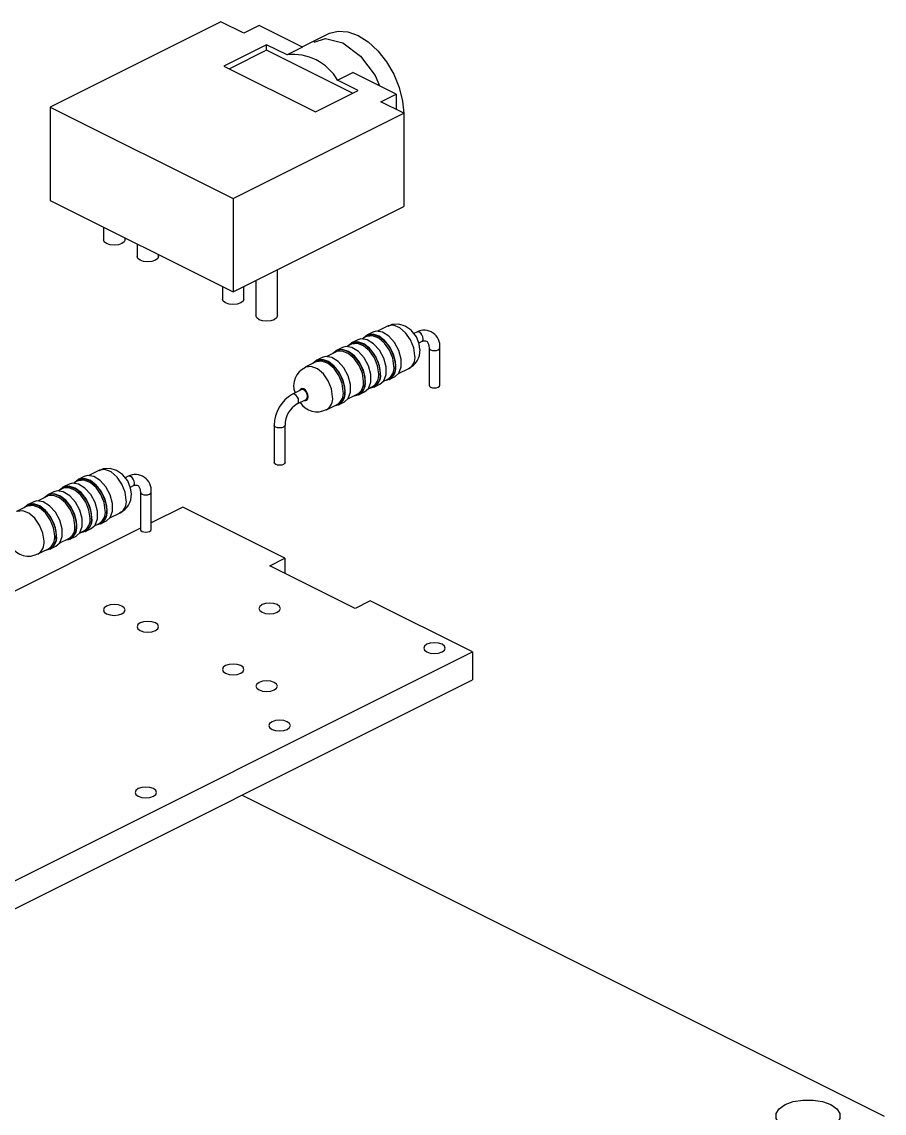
# Model space of a CAD drawing. Extents: x 0 to 151, y 0 to 186.
# Drawn here: x 111.3 to 151.3, y 126 to 176.6 of the extents above; entities that cross this region are included whole.
import ezdxf

# ---------------------------------------------------------------- set-up
doc = ezdxf.new("R2010")
doc.units = 0
doc.layers.get('0').update_dxf_attribs({"linetype": 'CONTINUOUS'})

msp = doc.modelspace()

# ---------------------------------------------------------------- linework, layer by layer
at = {"color": 7, "linetype": 'CONTINUOUS'}
for p, q in [((120.562, 176.633), (112.642, 172.673)), ((121.622, 176.102), (120.562, 176.633)), ((122.329, 176.456), (121.622, 176.102)), ((124.339, 175.451), (122.329, 176.456)), ((124.877, 175.737), (124.322, 175.46)), ((125.584, 176.089), (124.877, 175.736)), ((122.683, 175.572), (120.703, 174.582)), ((122.683, 175.312), (120.963, 174.452)), ((123.632, 175.098), (122.683, 175.572)), ((122.683, 175.312), (122.683, 175.572)), ((126.666, 173.321), (122.683, 175.312)), ((124.339, 175.451), (123.632, 175.098)), ((120.703, 174.582), (124.946, 172.461)), ((125.977, 173.925), (126.684, 174.279)), ((128.693, 173.274), (126.684, 174.279)), ((126.926, 173.451), (125.977, 173.925)), ((124.946, 172.461), (126.926, 173.451)), ((127.986, 172.92), (128.693, 173.274)), ((128.693, 173.274), (128.693, 172.567)), ((129.047, 172.39), (127.986, 172.92)), ((112.642, 172.673), (121.127, 168.43)), ((112.642, 172.673), (112.642, 168.343)), ((121.127, 168.43), (129.047, 172.39)), ((129.047, 172.39), (129.047, 168.06)), ((112.642, 168.343), (121.127, 164.1)), ((121.127, 168.43), (121.127, 164.1)), ((121.127, 164.1), (129.047, 168.06)), ((115.112, 167.108), (115.112, 166.523)), ((116.112, 166.523), (116.112, 166.608)), ((116.668, 166.33), (116.668, 165.745)), ((117.668, 165.745), (117.668, 165.83)), ((123.183, 162.987), (123.183, 165.128)), ((122.183, 164.628), (122.183, 162.987)), ((120.627, 164.35), (120.627, 163.765)), ((121.627, 163.765), (121.627, 164.35)), ((127.616, 162.228), (127.333, 162.086)), ((128.293, 162.511), (127.822, 162.275)), ((129.649, 162.238), (129.517, 162.172)), ((126.613, 161.67), (126.407, 161.568)), ((126.908, 161.874), (126.626, 161.733)), ((127.32, 162.024), (127.115, 161.921)), ((129.751, 161.73), (129.873, 161.791)), ((125.266, 161.053), (124.983, 160.912)), ((125.906, 161.317), (125.472, 161.1)), ((126.201, 161.521), (125.918, 161.379)), ((130.218, 161.502), (130.218, 159.77)), ((130.218, 161.502), (130.218, 161.497)), ((130.718, 159.77), (130.718, 161.502)), ((124.97, 160.849), (124.475, 160.602)), ((128.805, 160.307), (129.277, 160.543)), ((128.098, 159.954), (128.304, 160.056)), ((128.361, 160.029), (128.644, 160.171)), ((124.289, 159.559), (123.879, 159.354)), ((127.391, 159.6), (127.596, 159.703)), ((127.654, 159.676), (127.937, 159.817)), ((124.103, 158.906), (124.513, 159.111)), ((126.456, 159.132), (126.889, 159.349)), ((126.947, 159.322), (127.23, 159.464)), ((125.459, 158.634), (125.954, 158.881)), ((126.012, 158.854), (126.294, 158.996)), ((123.034, 157.91), (123.034, 156.178)), ((123.534, 156.178), (123.534, 157.91)), ((114.223, 155.532), (113.94, 155.39)), ((114.901, 155.815), (114.429, 155.579)), ((116.257, 155.542), (116.125, 155.476)), ((113.22, 154.974), (113.015, 154.872)), ((113.516, 155.178), (113.233, 155.037)), ((113.927, 155.328), (113.722, 155.225)), ((116.358, 155.034), (116.48, 155.095)), ((112.513, 154.621), (112.079, 154.404)), ((112.809, 154.824), (112.526, 154.683)), ((116.826, 154.806), (116.826, 153.074)), ((116.826, 154.806), (116.826, 154.801)), ((117.326, 153.074), (117.326, 154.806)), ((111.577, 154.153), (111.082, 153.905)), ((111.873, 154.357), (111.59, 154.215)), ((118.794, 154.114), (117.326, 153.38)), ((123.532, 151.745), (118.794, 154.114)), ((114.969, 153.333), (115.252, 153.474)), ((115.413, 153.611), (115.885, 153.847)), ((116.826, 153.13), (110.141, 149.788)), ((113.999, 152.904), (114.204, 153.006)), ((114.262, 152.979), (114.544, 153.121)), ((114.706, 153.257), (114.911, 153.36)), ((113.063, 152.436), (113.497, 152.653)), ((113.554, 152.626), (113.837, 152.767)), ((112.066, 151.938), (112.561, 152.185)), ((112.619, 152.158), (112.902, 152.299)), ((122.824, 151.392), (123.532, 151.745)), ((123.532, 151.745), (123.532, 151.038)), ((126.784, 149.412), (122.824, 151.392)), ((127.491, 149.765), (126.784, 149.412)), ((132.229, 147.397), (127.491, 149.765)), ((92.277, 127.421), (132.229, 147.397)), ((132.229, 147.397), (132.229, 146.098)), ((92.277, 126.122), (132.229, 146.098)), ((121.542, 140.754), (151.335, 125.858))]:
    msp.add_line(p, q, dxfattribs=at)
at = {"color": 8, "linetype": 'CONTINUOUS'}
for points in [[(124.895, 175.696), (125.407, 175.859), (126.219, 175.651), (127.03, 175.047), (127.718, 174.14), (127.925, 173.658)], [(129.563, 161.138), (129.511, 161.508), (129.36, 161.881), (129.132, 162.206), (128.857, 162.44), (128.572, 162.55), (128.317, 162.522), (128.293, 162.511)], [(129.938, 161.927), (129.924, 162.016), (129.886, 162.105), (129.829, 162.181), (129.761, 162.231), (129.694, 162.249), (129.649, 162.238)], [(130.218, 161.497), (130.237, 161.455), (130.291, 161.414), (130.373, 161.387), (130.468, 161.377), (130.564, 161.387), (130.645, 161.414)], [(130.645, 161.414), (130.699, 161.455), (130.718, 161.502), (130.718, 161.502)], [(125.745, 159.229), (125.692, 159.599), (125.542, 159.972), (125.314, 160.297), (125.039, 160.53), (124.754, 160.64), (124.498, 160.612), (124.475, 160.602)], [(124.613, 159.229), (124.597, 159.336), (124.551, 159.444), (124.482, 159.534), (124.401, 159.595), (124.32, 159.616), (124.251, 159.594), (124.205, 159.532), (124.199, 159.513)], [(124.168, 159.042), (124.154, 159.131), (124.116, 159.22), (124.059, 159.296), (123.991, 159.346), (123.924, 159.364), (123.879, 159.353)], [(124.422, 159.066), (124.482, 159.054), (124.551, 159.076), (124.597, 159.138), (124.613, 159.229)], [(123.461, 157.822), (123.38, 157.795), (123.284, 157.785), (123.188, 157.795), (123.107, 157.822), (123.053, 157.862), (123.034, 157.91), (123.034, 157.91)], [(123.534, 157.909), (123.515, 157.862), (123.461, 157.822)], [(116.171, 154.442), (116.118, 154.812), (115.968, 155.185), (115.739, 155.51), (115.465, 155.743), (115.18, 155.853), (114.924, 155.825), (114.901, 155.815)], [(116.545, 155.23), (116.532, 155.32), (116.494, 155.409), (116.436, 155.485), (116.369, 155.535), (116.301, 155.552), (116.257, 155.542)], [(116.826, 154.801), (116.845, 154.758), (116.899, 154.718), (116.98, 154.691), (117.076, 154.681), (117.171, 154.691), (117.252, 154.718)], [(117.252, 154.718), (117.307, 154.758), (117.326, 154.806), (117.326, 154.806)], [(112.352, 152.533), (112.3, 152.903), (112.149, 153.276), (111.921, 153.601), (111.646, 153.834), (111.362, 153.944), (111.106, 153.916), (111.083, 153.906)]]:
    msp.add_lwpolyline(points, dxfattribs=at)
at = {"color": 7, "linetype": 'CONTINUOUS'}
for points in [[(125.584, 176.089), (125.603, 176.099), (126.006, 176.207), (126.454, 176.175), (126.926, 176.004), (127.398, 175.703), (127.846, 175.287), (128.248, 174.777), (128.584, 174.197), (128.836, 173.579), (128.993, 172.951), (129.046, 172.391)], [(116.112, 166.523), (116.074, 166.427), (115.966, 166.346), (115.803, 166.292), (115.612, 166.273), (115.421, 166.292), (115.258, 166.346), (115.15, 166.427), (115.112, 166.523)], [(117.668, 165.745), (117.63, 165.649), (117.521, 165.568), (117.359, 165.514), (117.168, 165.495), (116.976, 165.514), (116.814, 165.568), (116.706, 165.649), (116.668, 165.745)], [(120.774, 163.588), (120.665, 163.669), (120.627, 163.765)], [(121.627, 163.765), (121.589, 163.669), (121.481, 163.588), (121.319, 163.534), (121.127, 163.515), (120.936, 163.534), (120.774, 163.588)], [(122.329, 162.81), (122.221, 162.891), (122.183, 162.987)], [(123.183, 162.987), (123.145, 162.891), (123.037, 162.81), (122.874, 162.756), (122.683, 162.737), (122.492, 162.756), (122.329, 162.81)], [(129.797, 161.421), (129.765, 161.695), (129.636, 162.022), (129.393, 162.33), (129.115, 162.516), (128.809, 162.602), (128.49, 162.582), (128.3, 162.499)], [(128.675, 160.669), (128.662, 160.848), (128.571, 161.205), (128.401, 161.547), (128.169, 161.835), (127.901, 162.039), (127.623, 162.133), (127.366, 162.102), (127.17, 161.953), (127.168, 161.948)], [(128.589, 160.651), (128.537, 161.022), (128.386, 161.395), (128.158, 161.72), (127.883, 161.953), (127.599, 162.063), (127.343, 162.035), (127.32, 162.024)], [(127.333, 162.086), (127.357, 162.098), (127.624, 162.127), (127.922, 162.012), (128.209, 161.768), (128.448, 161.428), (128.605, 161.038), (128.66, 160.651)], [(128.644, 160.171), (128.821, 160.329), (128.929, 160.617), (128.929, 160.983), (128.821, 161.378), (128.62, 161.749), (128.352, 162.046), (128.055, 162.228), (127.767, 162.272), (127.616, 162.228)], [(127.23, 159.464), (127.407, 159.622), (127.515, 159.909), (127.515, 160.275), (127.407, 160.671), (127.206, 161.042), (126.938, 161.339), (126.641, 161.521), (126.353, 161.565), (126.201, 161.521)], [(127.968, 160.315), (127.955, 160.495), (127.864, 160.852), (127.693, 161.193), (127.462, 161.482), (127.194, 161.685), (126.916, 161.779), (126.659, 161.748), (126.463, 161.6), (126.461, 161.594)], [(127.882, 160.298), (127.83, 160.668), (127.679, 161.041), (127.451, 161.366), (127.176, 161.599), (126.892, 161.709), (126.636, 161.681), (126.613, 161.67)], [(126.626, 161.733), (126.65, 161.744), (126.917, 161.773), (127.215, 161.658), (127.502, 161.415), (127.741, 161.075), (127.898, 160.685), (127.953, 160.298)], [(127.937, 159.817), (128.114, 159.976), (128.222, 160.263), (128.222, 160.629), (128.114, 161.024), (127.913, 161.395), (127.645, 161.692), (127.348, 161.875), (127.06, 161.918), (126.908, 161.874)], [(129.873, 161.791), (129.956, 161.824), (130.06, 161.832), (130.134, 161.791), (130.194, 161.68), (130.218, 161.502)], [(126.294, 158.996), (126.472, 159.154), (126.579, 159.442), (126.579, 159.808), (126.472, 160.203), (126.27, 160.574), (126.003, 160.871), (125.705, 161.054), (125.418, 161.097), (125.266, 161.053)], [(127.261, 159.962), (127.248, 160.141), (127.157, 160.498), (126.986, 160.84), (126.755, 161.128), (126.487, 161.331), (126.209, 161.425), (125.952, 161.395), (125.756, 161.246), (125.753, 161.241)], [(127.175, 159.944), (127.123, 160.315), (126.972, 160.687), (126.744, 161.012), (126.469, 161.246), (126.185, 161.356), (125.929, 161.328), (125.906, 161.317)], [(125.918, 161.379), (125.943, 161.391), (126.21, 161.42), (126.508, 161.305), (126.795, 161.061), (127.034, 160.721), (127.191, 160.331), (127.246, 159.944)], [(126.325, 159.494), (126.313, 159.673), (126.221, 160.03), (126.051, 160.372), (125.819, 160.66), (125.551, 160.864), (125.273, 160.958), (125.017, 160.927), (124.821, 160.778), (124.818, 160.773)], [(126.24, 159.476), (126.187, 159.847), (126.037, 160.22), (125.809, 160.545), (125.534, 160.778), (125.249, 160.888), (124.993, 160.86), (124.97, 160.849)], [(124.983, 160.912), (125.007, 160.923), (125.275, 160.952), (125.572, 160.837), (125.86, 160.593), (126.098, 160.253), (126.256, 159.864), (126.31, 159.476)], [(124.513, 159.111), (124.526, 159.119), (124.565, 159.17), (124.578, 159.247), (124.565, 159.336), (124.526, 159.426), (124.469, 159.501), (124.401, 159.551), (124.334, 159.569), (124.289, 159.559)], [(130.218, 159.77), (130.237, 159.723), (130.291, 159.682), (130.373, 159.655), (130.468, 159.645), (130.564, 159.655), (130.645, 159.682)], [(130.645, 159.682), (130.699, 159.723), (130.718, 159.77)], [(123.461, 156.09), (123.38, 156.063), (123.284, 156.053), (123.188, 156.063), (123.107, 156.09), (123.053, 156.13), (123.034, 156.178)], [(123.534, 156.178), (123.515, 156.13), (123.461, 156.09)], [(115.252, 153.474), (115.429, 153.633), (115.537, 153.92), (115.537, 154.286), (115.429, 154.682), (115.227, 155.053), (114.96, 155.35), (114.662, 155.532), (114.375, 155.576), (114.223, 155.532)], [(116.405, 154.725), (116.372, 154.998), (116.243, 155.326), (116, 155.634), (115.723, 155.82), (115.417, 155.906), (115.098, 155.886), (114.907, 155.803)], [(114.575, 153.619), (114.563, 153.798), (114.471, 154.155), (114.301, 154.497), (114.069, 154.785), (113.801, 154.989), (113.523, 155.083), (113.267, 155.052), (113.071, 154.903), (113.068, 154.898)], [(114.49, 153.601), (114.437, 153.972), (114.287, 154.345), (114.059, 154.67), (113.784, 154.903), (113.499, 155.013), (113.243, 154.985), (113.22, 154.974)], [(113.233, 155.037), (113.257, 155.048), (113.525, 155.077), (113.822, 154.962), (114.11, 154.718), (114.348, 154.378), (114.506, 153.989), (114.56, 153.601)], [(114.544, 153.121), (114.722, 153.279), (114.829, 153.567), (114.829, 153.933), (114.722, 154.328), (114.52, 154.699), (114.253, 154.996), (113.955, 155.179), (113.668, 155.222), (113.516, 155.178)], [(115.282, 153.973), (115.27, 154.152), (115.179, 154.509), (115.008, 154.851), (114.777, 155.139), (114.508, 155.342), (114.23, 155.436), (113.974, 155.405), (113.778, 155.257), (113.775, 155.252)], [(115.197, 153.955), (115.144, 154.325), (114.994, 154.698), (114.766, 155.023), (114.491, 155.257), (114.206, 155.367), (113.95, 155.338), (113.927, 155.328)], [(113.94, 155.39), (113.964, 155.401), (114.232, 155.431), (114.529, 155.316), (114.817, 155.072), (115.055, 154.732), (115.213, 154.342), (115.268, 153.955)], [(116.48, 155.095), (116.564, 155.127), (116.667, 155.135), (116.742, 155.095), (116.802, 154.984), (116.826, 154.806)], [(113.868, 153.265), (113.856, 153.445), (113.764, 153.802), (113.594, 154.143), (113.362, 154.432), (113.094, 154.635), (112.816, 154.729), (112.56, 154.698), (112.363, 154.55), (112.361, 154.545)], [(113.783, 153.248), (113.73, 153.618), (113.58, 153.991), (113.352, 154.316), (113.077, 154.549), (112.792, 154.659), (112.536, 154.631), (112.513, 154.621)], [(112.526, 154.683), (112.55, 154.694), (112.818, 154.724), (113.115, 154.609), (113.403, 154.365), (113.641, 154.025), (113.798, 153.635), (113.853, 153.248)], [(113.837, 152.767), (114.014, 152.926), (114.122, 153.213), (114.122, 153.579), (114.014, 153.974), (113.813, 154.346), (113.546, 154.642), (113.248, 154.825), (112.961, 154.869), (112.809, 154.824)], [(112.933, 152.798), (112.92, 152.977), (112.829, 153.334), (112.658, 153.676), (112.427, 153.964), (112.159, 154.167), (111.88, 154.261), (111.624, 154.23), (111.428, 154.082), (111.425, 154.077)], [(112.847, 152.78), (112.795, 153.15), (112.644, 153.523), (112.416, 153.848), (112.141, 154.082), (111.856, 154.192), (111.601, 154.164), (111.577, 154.153)], [(111.59, 154.215), (111.615, 154.226), (111.882, 154.256), (112.18, 154.141), (112.467, 153.897), (112.706, 153.557), (112.863, 153.167), (112.918, 152.78)], [(112.902, 152.299), (113.079, 152.458), (113.187, 152.745), (113.187, 153.111), (113.079, 153.507), (112.878, 153.878), (112.61, 154.175), (112.313, 154.357), (112.025, 154.401), (111.873, 154.357)], [(116.826, 153.074), (116.845, 153.026), (116.899, 152.986), (116.98, 152.959), (117.076, 152.949), (117.171, 152.959), (117.252, 152.986)], [(117.252, 152.986), (117.307, 153.026), (117.326, 153.074)], [(115.966, 149.518), (115.803, 149.572), (115.612, 149.591), (115.421, 149.572), (115.258, 149.518), (115.15, 149.437), (115.112, 149.341), (115.15, 149.245), (115.258, 149.164), (115.421, 149.11), (115.612, 149.091), (115.803, 149.11), (115.966, 149.164), (116.074, 149.245), (116.112, 149.341), (116.074, 149.437), (115.966, 149.518)], [(123.178, 149.589), (123.016, 149.643), (122.824, 149.662), (122.633, 149.643), (122.471, 149.589), (122.363, 149.507), (122.324, 149.412), (122.363, 149.316), (122.471, 149.235), (122.633, 149.181), (122.824, 149.162), (123.016, 149.181), (123.178, 149.235), (123.286, 149.316), (123.324, 149.412), (123.286, 149.507), (123.178, 149.589)], [(117.521, 148.74), (117.359, 148.794), (117.168, 148.813), (116.976, 148.794), (116.814, 148.74), (116.706, 148.659), (116.668, 148.563), (116.706, 148.468), (116.814, 148.387), (116.976, 148.332), (117.168, 148.313), (117.359, 148.332), (117.521, 148.387), (117.63, 148.468), (117.668, 148.563), (117.63, 148.659), (117.521, 148.74)], [(130.115, 147.393), (130.277, 147.339), (130.468, 147.32), (130.66, 147.339), (130.822, 147.393), (130.93, 147.474), (130.968, 147.57), (130.93, 147.665), (130.822, 147.747), (130.66, 147.801), (130.468, 147.82), (130.277, 147.801), (130.115, 147.747), (130.006, 147.665), (129.968, 147.57), (130.006, 147.474), (130.115, 147.393)], [(120.774, 146.407), (120.936, 146.352), (121.127, 146.333), (121.319, 146.352), (121.481, 146.407), (121.589, 146.488), (121.627, 146.583), (121.589, 146.679), (121.481, 146.76), (121.319, 146.814), (121.127, 146.833), (120.936, 146.814), (120.774, 146.76), (120.665, 146.679), (120.627, 146.583), (120.665, 146.488), (120.774, 146.407)], [(122.329, 145.629), (122.492, 145.575), (122.683, 145.556), (122.874, 145.575), (123.037, 145.629), (123.145, 145.71), (123.183, 145.806), (123.145, 145.901), (123.037, 145.982), (122.874, 146.037), (122.683, 146.056), (122.492, 146.037), (122.329, 145.982), (122.221, 145.901), (122.183, 145.806), (122.221, 145.71), (122.329, 145.629)], [(122.931, 143.801), (123.093, 143.747), (123.284, 143.728), (123.475, 143.747), (123.638, 143.801), (123.746, 143.882), (123.784, 143.978), (123.746, 144.073), (123.638, 144.154), (123.475, 144.209), (123.284, 144.228), (123.093, 144.209), (122.931, 144.154), (122.822, 144.073), (122.784, 143.978), (122.822, 143.882), (122.931, 143.801)], [(117.429, 141.05), (117.267, 141.104), (117.076, 141.124), (116.884, 141.104), (116.722, 141.05), (116.614, 140.969), (116.576, 140.874), (116.614, 140.778), (116.722, 140.697), (116.884, 140.643), (117.076, 140.624), (117.267, 140.643), (117.429, 140.697), (117.538, 140.778), (117.576, 140.874), (117.538, 140.969), (117.429, 141.05)], [(148.86, 126.388), (149.136, 126.198), (149.281, 125.975), (149.281, 125.741), (149.136, 125.517), (148.86, 125.328), (148.48, 125.19), (148.034, 125.117), (147.565, 125.117), (147.118, 125.19), (146.739, 125.328), (146.463, 125.517), (146.318, 125.741), (146.318, 125.975), (146.463, 126.198), (146.739, 126.388), (147.118, 126.526), (147.565, 126.599), (148.034, 126.599), (148.48, 126.526), (148.86, 126.388)]]:
    msp.add_lwpolyline(points, dxfattribs=at)
for centre, radius, start, end in [((123.917, 172.737), 2.378, 29.9745, 96.8954), ((129.988, 161.586), 0.735, 353.4551, 117.4405), ((128.919, 161.361), 0.881, 293.5218, 3.9071), ((124.841, 159.759), 0.906, 113.3813, 202.2937), ((128.099, 160.571), 0.584, 277.3172, 9.6931), ((127.991, 160.572), 0.603, 301.1645, 7.5065), ((128.035, 160.569), 0.631, 301.1643, 7.5065), ((127.392, 160.217), 0.584, 277.3184, 9.6918), ((127.284, 160.219), 0.603, 301.1645, 7.5065), ((127.328, 160.215), 0.631, 301.1643, 7.5065), ((126.685, 159.863), 0.584, 277.3184, 9.6918), ((126.577, 159.865), 0.603, 301.1645, 7.5065), ((126.621, 159.862), 0.631, 301.1643, 7.5065), ((124.711, 157.897), 1.677, 119.7253, 179.5579), ((125.749, 159.396), 0.584, 277.3174, 9.693), ((125.642, 159.398), 0.603, 301.1645, 7.5065), ((125.685, 159.394), 0.631, 301.1643, 7.5065), ((124.692, 157.909), 1.158, 120.5707, 179.9584), ((125.017, 159.452), 0.917, 211.5072, 298.3088), ((116.595, 154.89), 0.735, 353.4549, 117.4405), ((115.526, 154.665), 0.881, 293.522, 3.9068), ((114.706, 153.874), 0.584, 277.3184, 9.6918), ((114.599, 153.876), 0.603, 301.1645, 7.5065), ((114.642, 153.873), 0.631, 301.1643, 7.5065), ((113.999, 153.521), 0.584, 277.3181, 9.6921), ((113.892, 153.523), 0.603, 301.1645, 7.5065), ((113.935, 153.519), 0.631, 301.1643, 7.5065), ((113.292, 153.167), 0.584, 277.3184, 9.6918), ((113.185, 153.169), 0.603, 301.1645, 7.5065), ((113.228, 153.165), 0.631, 301.1643, 7.5065), ((112.357, 152.699), 0.584, 277.3184, 9.6918), ((112.249, 152.701), 0.603, 301.1645, 7.5065), ((112.293, 152.698), 0.631, 301.1643, 7.5065), ((111.624, 152.755), 0.917, 211.5075, 298.3085)]:
    msp.add_arc(centre, radius, start, end, dxfattribs=at)
at = {"color": 8, "linetype": 'CONTINUOUS'}
for centre, radius, start, end in [((129.804, 161.908), 0.135, 300.714, 7.9571), ((128.965, 161.059), 0.603, 301.1645, 7.5065), ((124.033, 159.023), 0.136, 301.6725, 7.8508), ((125.147, 159.15), 0.603, 301.0646, 7.5172), ((116.411, 155.211), 0.135, 300.714, 7.9571), ((115.573, 154.363), 0.603, 301.1645, 7.5065), ((111.754, 152.454), 0.603, 301.0646, 7.5172)]:
    msp.add_arc(centre, radius, start, end, dxfattribs=at)

doc.saveas('drawing.dxf')
